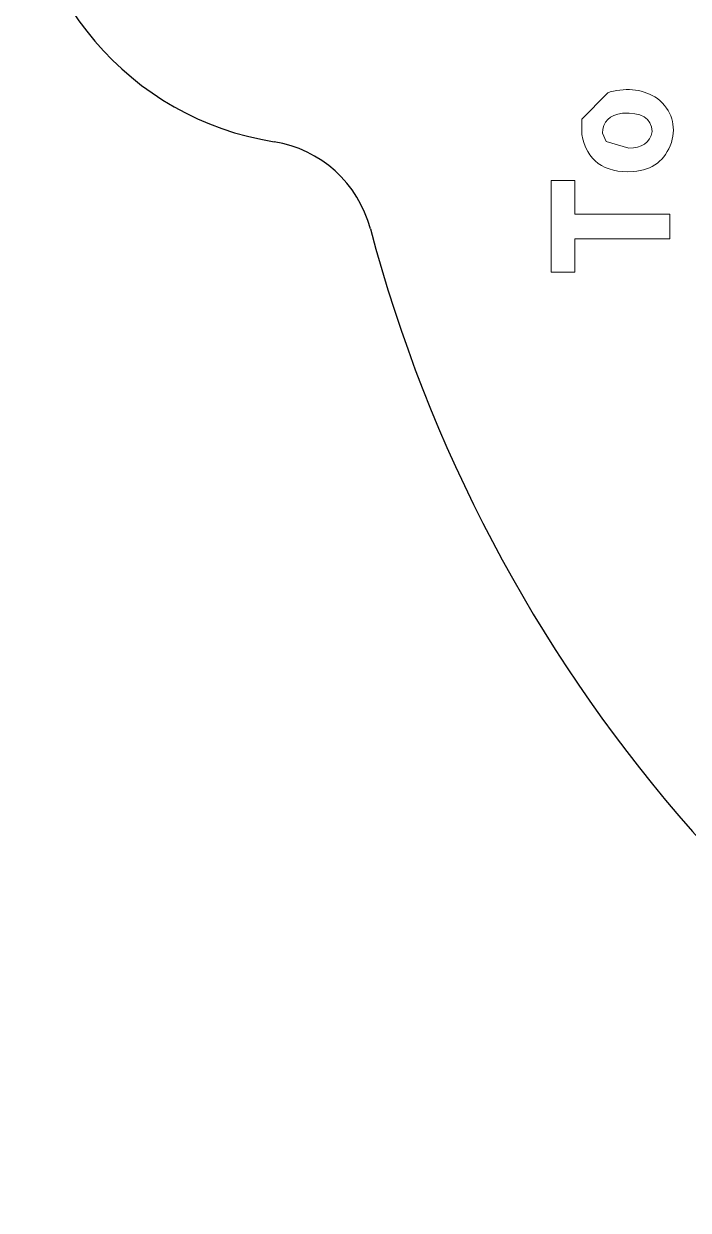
# Model space of a CAD drawing. Header units: millimetres. Extents: x 20 to 320, y 25 to 75.
# Drawn here: x 260 to 271.18, y 27.09 to 47.05 of the extents above; entities that cross this region are included whole.
import ezdxf

# ---------------------------------------------------------------- set-up
doc = ezdxf.new("R2010")
doc.units = ezdxf.units.MM
doc.layers.get('0').update_dxf_attribs({"lineweight": 25, "true_color": 0x000000})

msp = doc.modelspace()

# ---------------------------------------------------------------- linework, layer by layer
at = {"color": 3, "lineweight": 0, "true_color": 0x00ff00}
for p, q in [((269.39, 45.444), (269.82, 45.876)), ((269.392, 45.187), (269.39, 45.444)), ((269.742, 45.207), (269.803, 45.065)), ((269.803, 45.065), (270.181, 44.957)), ((268.875, 44.346), (268.875, 44.409)), ((268.875, 44.409), (269.272, 44.409)), ((268.875, 44.33), (268.875, 44.346)), ((268.875, 44.242), (268.875, 44.33)), ((269.272, 44.409), (269.272, 44.377)), ((269.272, 44.377), (269.272, 44.362)), ((269.272, 44.362), (269.272, 44.257)), ((268.875, 44.221), (268.875, 44.242)), ((268.875, 44.2), (268.875, 44.221)), ((268.875, 44.179), (268.875, 44.2)), ((268.875, 44.158), (268.875, 44.179)), ((268.875, 44.101), (268.875, 44.158)), ((269.272, 44.257), (269.272, 44.189)), ((269.272, 44.189), (269.272, 44.168)), ((269.272, 44.168), (269.272, 44.074)), ((268.875, 44.007), (268.875, 44.101)), ((268.875, 43.986), (268.875, 44.007)), ((268.875, 43.954), (268.875, 43.986)), ((268.875, 43.928), (268.875, 43.954)), ((268.875, 43.897), (268.875, 43.928)), ((269.272, 44.074), (269.272, 44.054)), ((269.272, 44.054), (269.272, 44.033)), ((269.272, 44.033), (269.272, 44.012)), ((269.272, 44.012), (269.272, 43.923)), ((269.272, 43.923), (269.272, 43.907)), ((268.875, 43.86), (268.875, 43.897)), ((268.875, 43.829), (268.875, 43.86)), ((268.875, 43.792), (268.875, 43.829)), ((268.875, 43.631), (268.875, 43.792)), ((269.272, 43.907), (269.272, 43.845)), ((269.272, 43.845), (270.875, 43.845)), ((270.875, 43.845), (270.875, 43.777)), ((270.875, 43.777), (270.875, 43.756)), ((270.875, 43.756), (270.875, 43.662)), ((268.875, 43.615), (268.875, 43.631)), ((268.875, 43.599), (268.875, 43.615)), ((268.875, 43.495), (268.875, 43.599)), ((270.875, 43.662), (270.875, 43.641)), ((270.875, 43.641), (270.875, 43.62)), ((270.875, 43.62), (270.875, 43.599)), ((270.875, 43.599), (270.875, 43.51)), ((268.875, 43.453), (268.875, 43.495)), ((268.875, 43.411), (268.875, 43.453)), ((268.875, 43.369), (268.875, 43.411)), ((268.875, 43.328), (268.875, 43.369)), ((268.875, 43.223), (268.875, 43.328)), ((269.335, 43.432), (269.272, 43.432)), ((269.272, 43.432), (269.272, 43.401)), ((269.272, 43.401), (269.272, 43.385)), ((269.272, 43.385), (269.272, 43.281)), ((269.35, 43.432), (269.335, 43.432)), ((269.439, 43.432), (269.35, 43.432)), ((269.46, 43.432), (269.439, 43.432)), ((269.481, 43.432), (269.46, 43.432)), ((269.502, 43.432), (269.481, 43.432)), ((269.523, 43.432), (269.502, 43.432)), ((269.58, 43.432), (269.523, 43.432)), ((269.674, 43.432), (269.58, 43.432)), ((269.695, 43.432), (269.674, 43.432)), ((269.726, 43.432), (269.695, 43.432)), ((269.752, 43.432), (269.726, 43.432)), ((269.784, 43.432), (269.752, 43.432)), ((269.82, 43.432), (269.784, 43.432)), ((269.852, 43.432), (269.82, 43.432)), ((269.888, 43.432), (269.852, 43.432)), ((270.05, 43.432), (269.888, 43.432)), ((270.066, 43.432), (270.05, 43.432)), ((270.081, 43.432), (270.066, 43.432)), ((270.186, 43.432), (270.081, 43.432)), ((270.228, 43.432), (270.186, 43.432)), ((270.269, 43.432), (270.228, 43.432)), ((270.311, 43.432), (270.269, 43.432)), ((270.353, 43.432), (270.311, 43.432)), ((270.457, 43.432), (270.353, 43.432)), ((270.494, 43.432), (270.457, 43.432)), ((270.525, 43.432), (270.494, 43.432)), ((270.619, 43.432), (270.525, 43.432)), ((270.64, 43.432), (270.619, 43.432)), ((270.744, 43.432), (270.64, 43.432)), ((270.76, 43.432), (270.744, 43.432)), ((270.781, 43.432), (270.76, 43.432)), ((270.797, 43.432), (270.781, 43.432)), ((270.823, 43.432), (270.797, 43.432)), ((270.838, 43.432), (270.823, 43.432)), ((270.875, 43.432), (270.838, 43.432)), ((270.875, 43.51), (270.875, 43.495)), ((270.875, 43.495), (270.875, 43.432)), ((268.875, 43.187), (268.875, 43.223)), ((268.875, 43.156), (268.875, 43.187)), ((268.875, 43.062), (268.875, 43.156)), ((269.272, 43.281), (269.272, 43.213)), ((269.272, 43.213), (269.272, 43.192)), ((269.272, 43.192), (269.272, 43.098)), ((268.875, 43.041), (268.875, 43.062)), ((268.875, 42.947), (268.875, 43.041)), ((268.875, 42.926), (268.875, 42.947)), ((268.875, 42.91), (268.875, 42.926)), ((269.272, 43.098), (269.272, 43.077)), ((269.272, 43.077), (269.272, 43.056)), ((269.272, 43.056), (269.272, 43.035)), ((269.272, 43.035), (269.272, 42.947)), ((269.272, 42.947), (269.272, 42.931)), ((269.272, 42.931), (269.272, 42.868)), ((268.875, 42.889), (268.875, 42.91)), ((268.875, 42.868), (268.875, 42.889)), ((268.938, 42.868), (268.875, 42.868)), ((268.953, 42.868), (268.938, 42.868)), ((269.042, 42.868), (268.953, 42.868)), ((269.063, 42.868), (269.042, 42.868)), ((269.084, 42.868), (269.063, 42.868)), ((269.105, 42.868), (269.084, 42.868)), ((269.126, 42.868), (269.105, 42.868)), ((269.141, 42.868), (269.126, 42.868)), ((269.167, 42.868), (269.141, 42.868)), ((269.272, 42.868), (269.167, 42.868))]:
    msp.add_line(p, q, dxfattribs=at)
at = {"color": 1, "true_color": 0xff0000}
for centre, radius, start, end in [((265, 50), 5, 99.0411, 260.9589), ((263.9, 43.087), 2, 14.8351, 80.9589), ((290, 50), 25, 194.8351, 246.4218)]:
    msp.add_arc(centre, radius, start, end, dxfattribs=at)
at = {"color": 3, "lineweight": 0, "true_color": 0x00ff00}
for points in [[(269.867, 45.902), (270.17, 45.977), (270.436, 45.94), (270.666, 45.792)], [(269.82, 45.876), (269.836, 45.888), (269.852, 45.897), (269.867, 45.902)], [(270.666, 45.792), (270.906, 45.584), (270.984, 45.337), (270.901, 45.051)], [(270.076, 45.541), (269.856, 45.515), (269.744, 45.403), (269.742, 45.207)], [(270.578, 45.234), (270.562, 45.461), (270.395, 45.564), (270.076, 45.541)], [(270.259, 44.56), (269.761, 44.534), (269.472, 44.743), (269.392, 45.187)], [(270.181, 44.957), (270.404, 44.951), (270.537, 45.044), (270.578, 45.234)], [(270.901, 45.051), (270.798, 44.749), (270.584, 44.586), (270.259, 44.56)]]:
    msp.add_open_spline(points, degree=3, dxfattribs=at)

doc.saveas('drawing.dxf')
